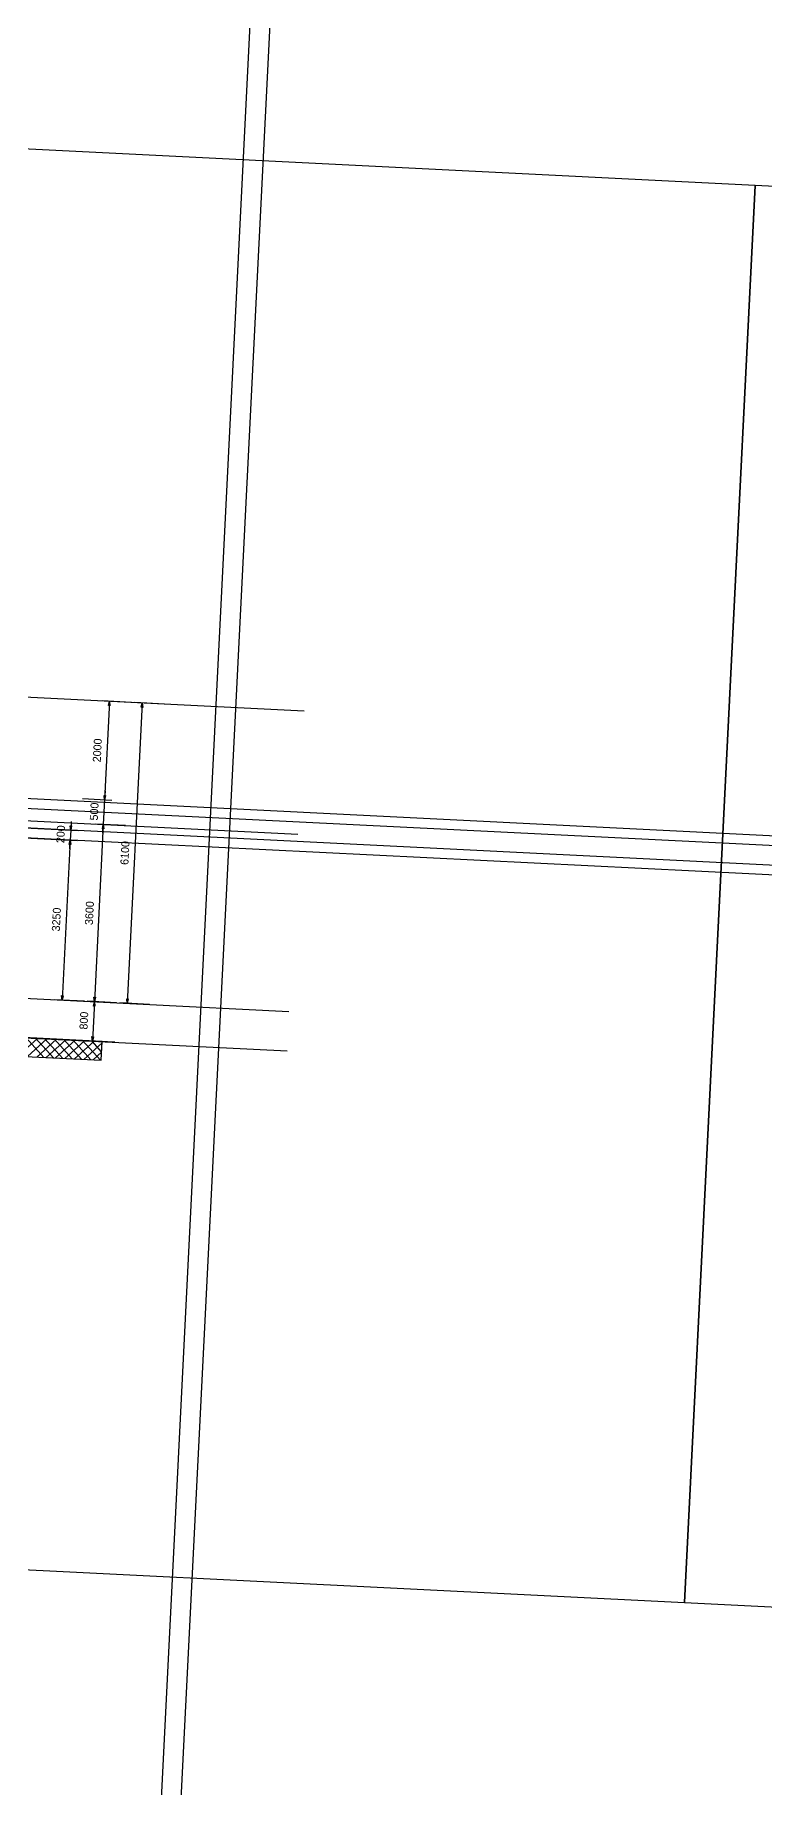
# Model space of a CAD drawing. Extents: x 549999 to 550212, y 1838161 to 1838467.
# Drawn here: x 550087.03 to 550101.83, y 1838223.04 to 1838258.59 of the extents above; entities that cross this region are included whole.
import ezdxf

# ---------------------------------------------------------------- set-up
doc = ezdxf.new("R2010")
doc.units = 0
for name, color, linetype in [('Level 11', 7, 'Continuous'), ('Level 18', 7, 'Continuous'), ('Level 20', 7, 'Continuous'), ('Level 28', 7, 'Continuous'), ('Level 35', 7, 'Continuous')]:
    doc.layers.add(name, color=color, linetype=linetype)

msp = doc.modelspace()

# ---------------------------------------------------------------- linework, layer by layer
at = {"layer": 'Level 11'}
for p, q in [((550086.682, 1838237.885), (550087.081, 1838238.245)), ((550087.21, 1838237.858), (550086.849, 1838238.257)), ((550086.873, 1838237.875), (550087.271, 1838238.236)), ((550087.4, 1838237.849), (550087.04, 1838238.247)), ((550087.064, 1838237.866), (550087.462, 1838238.226)), ((550087.591, 1838237.839), (550087.23, 1838238.238)), ((550087.254, 1838237.856), (550087.653, 1838238.217)), ((550087.782, 1838237.83), (550087.421, 1838238.228)), ((550087.445, 1838237.847), (550087.843, 1838238.207)), ((550087.972, 1838237.82), (550087.612, 1838238.219)), ((550087.636, 1838237.837), (550088.034, 1838238.198)), ((550088.163, 1838237.811), (550087.802, 1838238.209)), ((550087.826, 1838237.827), (550088.225, 1838238.188)), ((550088.354, 1838237.801), (550087.993, 1838238.2)), ((550088.017, 1838237.818), (550088.387, 1838238.153)), ((550088.378, 1838237.975), (550088.184, 1838238.19)), ((550088.388, 1838238.166), (550088.374, 1838238.181)), ((550088.208, 1838237.808), (550088.378, 1838237.962))]:
    msp.add_line(p, q, dxfattribs=at)
at = {"layer": 'Level 18'}
for p, q in [((550064.952, 1838246.26), (550092.482, 1838244.884)), ((550064.827, 1838243.763), (550092.357, 1838242.387)), ((550064.648, 1838240.168), (550092.177, 1838238.791)), ((550064.608, 1838239.369), (550092.137, 1838237.992))]:
    msp.add_line(p, q, dxfattribs=at)
at = {"layer": 'Level 20'}
for p, q in [((550086.588, 1838162.722), (550092.683, 1838284.64)), ((550086.988, 1838162.702), (550093.083, 1838284.62)), ((550026.857, 1838245.311), (550087.89, 1838242.26)), ((550026.867, 1838245.511), (550087.9, 1838242.46)), ((550088.987, 1838245.059), (550088.388, 1838245.088)), ((550088.538, 1838245.081), (550088.438, 1838243.083)), ((550089.203, 1838245.048), (550088.898, 1838238.955)), ((550089.652, 1838245.025), (550089.053, 1838245.055)), ((550070.607, 1838243.926), (550131.641, 1838240.875)), ((550129.369, 1838240.386), (550068.335, 1838243.438)), ((550070.597, 1838243.726), (550131.631, 1838240.675)), ((550129.359, 1838240.187), (550068.325, 1838243.238)), ((550087.989, 1838243.106), (550088.588, 1838243.076)), ((550087.989, 1838243.106), (550088.588, 1838243.076)), ((550088.438, 1838243.083), (550088.413, 1838242.584)), ((550088.447, 1838243.262), (550088.438, 1838243.083)), ((550087.751, 1838242.467), (550087.741, 1838242.267)), ((550087.76, 1838242.645), (550087.751, 1838242.467)), ((550088.413, 1838242.584), (550088.233, 1838238.989)), ((550088.862, 1838242.562), (550088.263, 1838242.592)), ((550088.862, 1838242.562), (550088.263, 1838242.592)), ((550088.404, 1838242.406), (550088.413, 1838242.584)), ((550087.291, 1838242.29), (550087.89, 1838242.26)), ((550087.741, 1838242.267), (550087.578, 1838239.021)), ((550087.732, 1838242.089), (550087.741, 1838242.267)), ((550088.028, 1838238.999), (550087.429, 1838239.029)), ((550088.683, 1838238.966), (550088.083, 1838238.996)), ((550088.683, 1838238.966), (550088.083, 1838238.996)), ((550088.233, 1838238.989), (550088.193, 1838238.19)), ((550089.347, 1838238.933), (550088.748, 1838238.963)), ((550088.643, 1838238.167), (550088.043, 1838238.197))]:
    msp.add_line(p, q, dxfattribs=at)
for points in [[(550088.518, 1838244.993), (550088.538, 1838245.081), (550088.548, 1838244.991)], [(550089.183, 1838244.959), (550089.203, 1838245.048), (550089.213, 1838244.958)], [(550088.457, 1838243.172), (550088.438, 1838243.083), (550088.428, 1838243.173)], [(550088.457, 1838243.172), (550088.438, 1838243.083), (550088.428, 1838243.173)], [(550087.77, 1838242.555), (550087.751, 1838242.467), (550087.74, 1838242.557)], [(550088.394, 1838242.496), (550088.413, 1838242.584), (550088.423, 1838242.494)], [(550088.394, 1838242.496), (550088.413, 1838242.584), (550088.423, 1838242.494)], [(550087.721, 1838242.179), (550087.741, 1838242.267), (550087.751, 1838242.177)], [(550087.721, 1838242.179), (550087.741, 1838242.267), (550087.751, 1838242.177)], [(550087.598, 1838239.11), (550087.578, 1838239.021), (550087.568, 1838239.111)], [(550088.214, 1838238.9), (550088.233, 1838238.989), (550088.244, 1838238.899)], [(550088.253, 1838239.077), (550088.233, 1838238.989), (550088.223, 1838239.079)], [(550088.917, 1838239.044), (550088.898, 1838238.955), (550088.888, 1838239.045)], [(550088.213, 1838238.278), (550088.193, 1838238.19), (550088.183, 1838238.28)]]:
    msp.add_lwpolyline(points, close=True, dxfattribs=at)
at = {"layer": 'Level 28'}
for p, q in [((550088.389, 1838238.18), (550085.947, 1838238.302)), ((550088.37, 1838237.8), (550088.389, 1838238.18)), ((550085.928, 1838237.922), (550088.37, 1838237.8))]:
    msp.add_line(p, q, dxfattribs=at)
at = {"layer": 'Level 35'}
for points in [[(550059.547, 1838228.834), (550100.193, 1838226.802), (550101.63, 1838255.544), (550060.984, 1838257.576)], [(550100.193, 1838226.802), (550140.839, 1838224.77), (550142.276, 1838253.512), (550101.63, 1838255.544)]]:
    msp.add_lwpolyline(points, close=True, dxfattribs=at)

# ---------------------------------------------------------------- texts
at = {"layer": 'Level 20'}
for s, p in [('2000', (550088.36, 1838243.84)), ('500', (550088.3, 1838242.66)), ('200', (550087.62, 1838242.2)), ('6100', (550088.92, 1838241.76)), ('3600', (550088.2, 1838240.54)), ('3250', (550087.53, 1838240.41)), ('800', (550088.09, 1838238.42))]:
    msp.add_text(s, height=0.1622, rotation=87.138, dxfattribs=at).set_placement(p)

doc.saveas('drawing.dxf')
